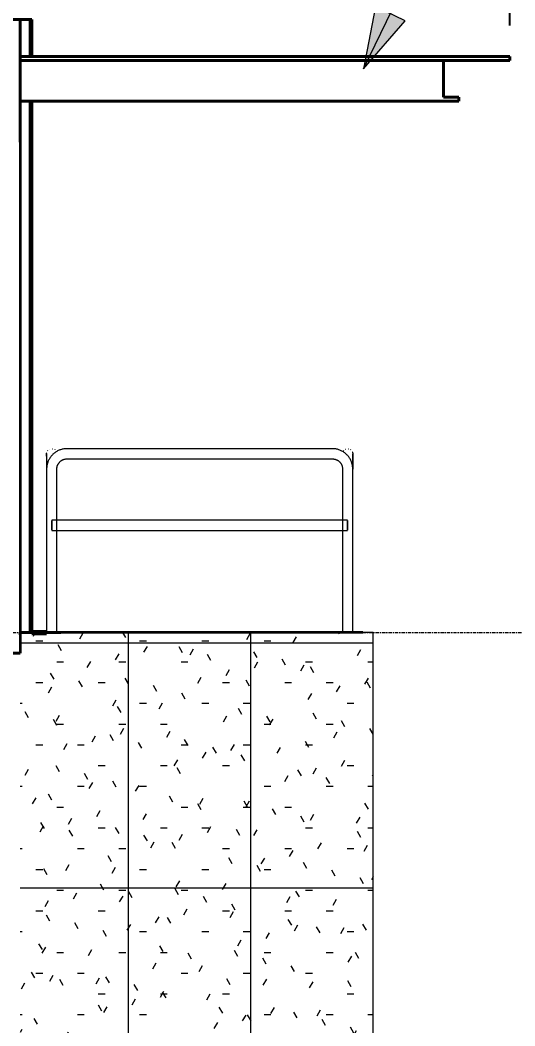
# Model space of a CAD drawing. Header units: millimetres. Extents: x -1379 to 1385823, y -4884429 to 548763.
# Drawn here: x 621983 to 624407, y -2303621 to -2298699 of the extents above; entities that cross this region are included whole.
import ezdxf

# ---------------------------------------------------------------- set-up
doc = ezdxf.new("R2010")
doc.units = ezdxf.units.MM
doc.linetypes.add('Centre', pattern=[31.75, 6.35, -4.7625, 15.875, -4.7625])
doc.layers.add('000 - D I M', color=7, linetype='Continuous')
for name, color, linetype, lineweight in [('A-AREA', 7, 'Continuous', 70), ('A-FLOR-E', 7, 'Continuous', 35), ('A-FLOR-HRAL', 7, 'Continuous', 35), ('A-FLOR-LEVL', 7, 'Continuous', 9), ('A-GENM', 7, 'Continuous', 35), ('A-GLAZ-CURT', 7, 'Continuous', 35), ('A-WALL-PATT', 7, 'Continuous', 70), ('G-ANNO-TEXT', 7, 'Continuous', 9), ('I-WALL-E', 7, 'Continuous', 50), ('S-BEAM', 7, 'Continuous', 35), ('S-STRS-E', 7, 'Continuous', 35)]:
    doc.layers.add(name, color=color, linetype=linetype, lineweight=lineweight)
doc.styles.add('Arial_2', font='arial.ttf', dxfattribs={"height": 3})
doc.dimstyles.new('DPA-DIM-3_0_T-T', dxfattribs={"dimscale": 304.8, "dimtxt": 306.07782, "dimasz": 0.656168, "dimexe": 0.656168, "dimexo": 0.0625, "dimgap": 0.164042, "dimtad": 1, "dimdec": 0, "dimzin": 0, "dimdsep": 46, "dimtxsty": 'Arial_2', "dimblk1": 'OBLIQUE', "dimblk2": 'OBLIQUE', "dimsah": 1, "dimcen": 0.09, "dimdle": 0.656168, "dimclrd": 7, "dimclre": 7, "dimclrt": 7, "dimadec": 8, "dimazin": 0, "dimtfac": 1, "dimtdec": 4, "dimtix": 1, "dimtmove": 0, "dimatfit": 3, "dimfxl": 1.312336, "dimfxlon": 1, "dimtvp": 1, "dimtolj": 1, "dimtzin": 0, "dimarcsym": 2})

# ---------------------------------------------------------------- blocks, each defined once
blk = doc.blocks.new('DPA_CP_Entrance Canopy - Entrance Canopy-5272757-IV01 - ELEVATION 4')
at = {"layer": 'A-GLAZ-CURT', "color": 7}
for p, q in [((2315647.7, 106595), (2318047.7, 106595)), ((2315647.7, 106575), (2315647.7, 106595)), ((2315647.7, 106595), (2315647.7, 106575)), ((2318047.7, 106595), (2315647.7, 106595)), ((2318047.7, 106575), (2315647.7, 106575)), ((2315647.7, 106575), (2318047.7, 106575)), ((2315647.7, 106375), (2315647.7, 106575)), ((2315647.7, 106575), (2317722.7, 106575)), ((2317722.7, 106575), (2315647.7, 106575)), ((2315647.7, 106575), (2315647.7, 106375)), ((2317722.7, 106575), (2317722.7, 106395)), ((2317722.7, 106395), (2317722.7, 106575)), ((2318047.7, 106595), (2318047.7, 106575)), ((2318047.7, 106575), (2318047.7, 106595)), ((2317797.7, 106375), (2315647.7, 106375)), ((2315647.7, 106375), (2317797.7, 106375)), ((2317722.7, 106395), (2317797.7, 106395)), ((2317797.7, 106395), (2317722.7, 106395)), ((2317797.7, 106395), (2317797.7, 106375)), ((2317797.7, 106375), (2317797.7, 106395))]:
    blk.add_line(p, q, dxfattribs=at)
blk = doc.blocks.new('DPA_CP_Entrance Canopy - Entrance Canopy-4067023-IV01 - ELEVATION 4')
at = {"layer": 'A-GLAZ-CURT', "color": 7}
for p, q in [((2315647.7, 106595), (2318047.7, 106595)), ((2315647.7, 106575), (2315647.7, 106595)), ((2315647.7, 106595), (2315647.7, 106575)), ((2318047.7, 106595), (2315647.7, 106595)), ((2318047.7, 106575), (2315647.7, 106575)), ((2315647.7, 106575), (2318047.7, 106575)), ((2315647.7, 106375), (2315647.7, 106575)), ((2315647.7, 106575), (2317722.7, 106575)), ((2317722.7, 106575), (2315647.7, 106575)), ((2315647.7, 106575), (2315647.7, 106375)), ((2317722.7, 106575), (2317722.7, 106395)), ((2317722.7, 106395), (2317722.7, 106575)), ((2318047.7, 106595), (2318047.7, 106575)), ((2318047.7, 106575), (2318047.7, 106595)), ((2317797.7, 106375), (2315647.7, 106375)), ((2315647.7, 106375), (2317797.7, 106375)), ((2317722.7, 106395), (2317797.7, 106395)), ((2317797.7, 106395), (2317722.7, 106395)), ((2317797.7, 106395), (2317797.7, 106375)), ((2317797.7, 106375), (2317797.7, 106395))]:
    blk.add_line(p, q, dxfattribs=at)
blk = doc.blocks.new('Top Rail Type - Top Rail_Internal_-4728313-IV01 - ELEVATION 4')
at = {"layer": 'A-FLOR-HRAL', "color": 7, "lineweight": 9}
for p, q in [((2315782.7, 104664.9), (2315783.3, 104665.7)), ((2315792.7, 104672.9), (2315793.7, 104673.3)), ((2315805.4, 104674.9), (2315806.4, 104674.7)), ((2315817.4, 104670.2), (2315818.2, 104669.6)), ((2315777.7, 104638.6), (2315777.7, 104575)), ((2315778.6, 103775), (2315802.7, 103775)), ((2315802.7, 103775), (2315778.6, 103775)), ((2315803.4, 103775), (2315826.9, 103775)), ((2315826.9, 103775), (2315803.4, 103775))]:
    blk.add_line(p, q, dxfattribs=at)
at = {"layer": 'A-FLOR-HRAL', "color": 7, "lineweight": 9, "flags": 128}
for points in [[(2315777.7, 104650), (2315777.7, 104651), (2315777.8, 104652), (2315777.9, 104653), (2315778, 104654)], [(2315777.7, 104646.2), (2315777.7, 104647.1), (2315777.7, 104647.9), (2315777.7, 104648.5), (2315777.7, 104649.1), (2315777.7, 104649.5), (2315777.7, 104649.8), (2315777.7, 104649.9), (2315777.7, 104650)], [(2315777.7, 104650), (2315777.7, 104649.9), (2315777.7, 104649.8), (2315777.7, 104649.5), (2315777.7, 104649), (2315777.7, 104648.5), (2315777.7, 104647.9), (2315777.7, 104647.1), (2315777.7, 104646.2), (2315777.7, 104645.2), (2315777.7, 104644.1), (2315777.7, 104642.9), (2315777.7, 104641.5), (2315777.7, 104640.1), (2315777.7, 104638.5), (2315777.7, 104636.9), (2315777.7, 104635.2), (2315777.7, 104633.3), (2315777.7, 104631.4), (2315777.7, 104629.4), (2315777.7, 104627.3), (2315777.7, 104625.1), (2315777.7, 104622.8), (2315777.7, 104620.4), (2315777.7, 104618), (2315777.7, 104615.5), (2315777.7, 104613), (2315777.7, 104610.3), (2315777.7, 104607.7), (2315777.7, 104605), (2315777.7, 104602.2), (2315777.7, 104599.4), (2315777.7, 104596.5), (2315777.7, 104593.6), (2315777.7, 104590.7), (2315777.7, 104587.7), (2315777.7, 104584.8), (2315777.7, 104581.8), (2315777.7, 104578.8), (2315777.7, 104575.8)], [(2315777.7, 104638.6), (2315777.7, 104640.1), (2315777.7, 104641.6), (2315777.7, 104642.9), (2315777.7, 104644.1)]]:
    blk.add_lwpolyline(points, dxfattribs=at)
blk = doc.blocks.new('DRAINAGE CHANNELS_175 - 3p-5719656-IV01 - ELEVATION 4')
at = {"layer": 'A-GENM', "color": 7}
for p, q in [((2315647.7, 103775), (2315847.7, 103775)), ((2315847.7, 103775), (2315647.7, 103775)), ((2315647.7, 103775), (2315647.7, 103764)), ((2315647.7, 103764), (2315647.7, 103775)), ((2315692.7, 103775), (2315689.1, 103775)), ((2315689.1, 103775), (2315692.7, 103775)), ((2315692.7, 103775), (2315689.1, 103775)), ((2315689.1, 103775), (2315692.7, 103775)), ((2315692.7, 103775), (2315689.1, 103775)), ((2315689.1, 103775), (2315692.7, 103775)), ((2315692.7, 103775), (2315689.1, 103775)), ((2315689.1, 103775), (2315692.7, 103775)), ((2315692.7, 103775), (2315689.1, 103775)), ((2315689.1, 103775), (2315692.7, 103775)), ((2315692.7, 103775), (2315689.1, 103775)), ((2315689.1, 103775), (2315692.7, 103775)), ((2315692.7, 103775), (2315689.1, 103775)), ((2315689.1, 103775), (2315692.7, 103775)), ((2315692.7, 103775), (2315689.1, 103775)), ((2315689.1, 103775), (2315692.7, 103775)), ((2315692.7, 103775), (2315689.1, 103775)), ((2315689.1, 103775), (2315692.7, 103775)), ((2315692.7, 103775), (2315689.1, 103775)), ((2315689.1, 103775), (2315692.7, 103775)), ((2315692.7, 103775), (2315689.1, 103775)), ((2315689.1, 103775), (2315692.7, 103775)), ((2315692.7, 103775), (2315689.1, 103775)), ((2315689.1, 103775), (2315692.7, 103775)), ((2315692.7, 103775), (2315689.1, 103775)), ((2315689.1, 103775), (2315692.7, 103775)), ((2315692.7, 103775), (2315689.1, 103775)), ((2315689.1, 103775), (2315692.7, 103775)), ((2315692.7, 103775), (2315689.1, 103775)), ((2315689.1, 103775), (2315692.7, 103775)), ((2315692.7, 103775), (2315689.1, 103775)), ((2315689.1, 103775), (2315692.7, 103775)), ((2315692.7, 103775), (2315689.1, 103775)), ((2315689.1, 103775), (2315692.7, 103775)), ((2315692.7, 103775), (2315689.1, 103775)), ((2315689.1, 103775), (2315692.7, 103775)), ((2315697.7, 103775), (2315693.7, 103775)), ((2315693.7, 103775), (2315697.7, 103775)), ((2315697.7, 103775), (2315693.7, 103775)), ((2315693.7, 103775), (2315697.7, 103775)), ((2315697.7, 103775), (2315693.7, 103775)), ((2315693.7, 103775), (2315697.7, 103775)), ((2315697.7, 103775), (2315693.7, 103775)), ((2315693.7, 103775), (2315697.7, 103775)), ((2315697.7, 103775), (2315693.7, 103775)), ((2315693.7, 103775), (2315697.7, 103775)), ((2315697.7, 103775), (2315693.7, 103775)), ((2315693.7, 103775), (2315697.7, 103775)), ((2315697.7, 103775), (2315693.7, 103775)), ((2315693.7, 103775), (2315697.7, 103775)), ((2315697.7, 103775), (2315693.7, 103775)), ((2315693.7, 103775), (2315697.7, 103775)), ((2315697.7, 103775), (2315693.7, 103775)), ((2315693.7, 103775), (2315697.7, 103775)), ((2315697.7, 103775), (2315693.7, 103775)), ((2315693.7, 103775), (2315697.7, 103775)), ((2315697.7, 103775), (2315693.7, 103775)), ((2315693.7, 103775), (2315697.7, 103775)), ((2315697.7, 103775), (2315693.7, 103775)), ((2315693.7, 103775), (2315697.7, 103775)), ((2315697.7, 103775), (2315693.7, 103775)), ((2315693.7, 103775), (2315697.7, 103775)), ((2315697.7, 103775), (2315693.7, 103775)), ((2315693.7, 103775), (2315697.7, 103775)), ((2315697.7, 103775), (2315693.7, 103775)), ((2315693.7, 103775), (2315697.7, 103775)), ((2315697.7, 103775), (2315693.7, 103775)), ((2315693.7, 103775), (2315697.7, 103775)), ((2315697.7, 103775), (2315693.7, 103775)), ((2315693.7, 103775), (2315697.7, 103775)), ((2315697.7, 103775), (2315693.7, 103775)), ((2315693.7, 103775), (2315697.7, 103775)), ((2315697.7, 103775), (2315700.3, 103775)), ((2315700.3, 103775), (2315697.7, 103775)), ((2315697.7, 103775), (2315700.3, 103775)), ((2315700.3, 103775), (2315697.7, 103775)), ((2315697.7, 103775), (2315700.3, 103775)), ((2315700.3, 103775), (2315697.7, 103775)), ((2315697.7, 103775), (2315700.3, 103775)), ((2315700.3, 103775), (2315697.7, 103775)), ((2315697.7, 103775), (2315700.3, 103775)), ((2315700.3, 103775), (2315697.7, 103775)), ((2315697.7, 103775), (2315700.3, 103775)), ((2315700.3, 103775), (2315697.7, 103775)), ((2315697.7, 103775), (2315700.3, 103775)), ((2315700.3, 103775), (2315697.7, 103775)), ((2315697.7, 103775), (2315700.3, 103775)), ((2315700.3, 103775), (2315697.7, 103775)), ((2315697.7, 103775), (2315700.3, 103775)), ((2315700.3, 103775), (2315697.7, 103775)), ((2315697.7, 103775), (2315700.3, 103775)), ((2315700.3, 103775), (2315697.7, 103775)), ((2315697.7, 103775), (2315700.3, 103775)), ((2315700.3, 103775), (2315697.7, 103775)), ((2315697.7, 103775), (2315700.3, 103775)), ((2315700.3, 103775), (2315697.7, 103775)), ((2315697.7, 103775), (2315700.3, 103775)), ((2315700.3, 103775), (2315697.7, 103775)), ((2315697.7, 103775), (2315700.3, 103775)), ((2315700.3, 103775), (2315697.7, 103775)), ((2315697.7, 103775), (2315700.3, 103775)), ((2315700.3, 103775), (2315697.7, 103775)), ((2315697.7, 103775), (2315700.3, 103775)), ((2315700.3, 103775), (2315697.7, 103775)), ((2315697.7, 103775), (2315700.3, 103775)), ((2315700.3, 103775), (2315697.7, 103775)), ((2315697.7, 103775), (2315700.3, 103775)), ((2315700.3, 103775), (2315697.7, 103775)), ((2315701.3, 103775), (2315706.4, 103775)), ((2315706.4, 103775), (2315701.3, 103775)), ((2315701.3, 103775), (2315706.4, 103775)), ((2315706.4, 103775), (2315701.3, 103775)), ((2315701.3, 103775), (2315706.4, 103775)), ((2315706.4, 103775), (2315701.3, 103775)), ((2315701.3, 103775), (2315706.4, 103775)), ((2315706.4, 103775), (2315701.3, 103775)), ((2315701.3, 103775), (2315706.4, 103775)), ((2315706.4, 103775), (2315701.3, 103775)), ((2315701.3, 103775), (2315706.4, 103775)), ((2315706.4, 103775), (2315701.3, 103775)), ((2315701.3, 103775), (2315706.4, 103775)), ((2315706.4, 103775), (2315701.3, 103775)), ((2315701.3, 103775), (2315706.4, 103775)), ((2315706.4, 103775), (2315701.3, 103775)), ((2315701.3, 103775), (2315706.4, 103775)), ((2315706.4, 103775), (2315701.3, 103775)), ((2315701.3, 103775), (2315706.4, 103775)), ((2315706.4, 103775), (2315701.3, 103775)), ((2315701.3, 103775), (2315706.4, 103775)), ((2315706.4, 103775), (2315701.3, 103775)), ((2315701.3, 103775), (2315706.4, 103775)), ((2315706.4, 103775), (2315701.3, 103775)), ((2315701.3, 103775), (2315706.4, 103775)), ((2315706.4, 103775), (2315701.3, 103775)), ((2315701.3, 103775), (2315706.4, 103775)), ((2315706.4, 103775), (2315701.3, 103775)), ((2315701.3, 103775), (2315706.4, 103775)), ((2315706.4, 103775), (2315701.3, 103775)), ((2315701.3, 103775), (2315706.4, 103775)), ((2315706.4, 103775), (2315701.3, 103775)), ((2315701.3, 103775), (2315706.4, 103775)), ((2315706.4, 103775), (2315701.3, 103775)), ((2315701.3, 103775), (2315706.4, 103775)), ((2315706.4, 103775), (2315701.3, 103775)), ((2315792, 103775), (2315789.1, 103775)), ((2315789.1, 103775), (2315792, 103775)), ((2315792, 103775), (2315789.1, 103775)), ((2315789.1, 103775), (2315792, 103775)), ((2315792, 103775), (2315789.1, 103775)), ((2315789.1, 103775), (2315792, 103775)), ((2315792, 103775), (2315789.1, 103775)), ((2315789.1, 103775), (2315792, 103775)), ((2315792, 103775), (2315789.1, 103775)), ((2315789.1, 103775), (2315792, 103775)), ((2315792, 103775), (2315789.1, 103775)), ((2315789.1, 103775), (2315792, 103775)), ((2315792, 103775), (2315789.1, 103775)), ((2315789.1, 103775), (2315792, 103775)), ((2315792, 103775), (2315789.1, 103775)), ((2315789.1, 103775), (2315792, 103775)), ((2315792, 103775), (2315789.1, 103775)), ((2315789.1, 103775), (2315792, 103775)), ((2315792, 103775), (2315789.1, 103775)), ((2315789.1, 103775), (2315792, 103775)), ((2315792, 103775), (2315789.1, 103775)), ((2315789.1, 103775), (2315792, 103775)), ((2315792, 103775), (2315789.1, 103775)), ((2315789.1, 103775), (2315792, 103775)), ((2315792, 103775), (2315789.1, 103775)), ((2315789.1, 103775), (2315792, 103775)), ((2315792, 103775), (2315789.1, 103775)), ((2315789.1, 103775), (2315792, 103775)), ((2315792, 103775), (2315789.1, 103775)), ((2315789.1, 103775), (2315792, 103775)), ((2315792, 103775), (2315789.1, 103775)), ((2315789.1, 103775), (2315792, 103775)), ((2315792, 103775), (2315789.1, 103775)), ((2315789.1, 103775), (2315792, 103775)), ((2315792, 103775), (2315789.1, 103775)), ((2315789.1, 103775), (2315792, 103775)), ((2315797.7, 103775), (2315792.7, 103775)), ((2315792.7, 103775), (2315797.7, 103775)), ((2315797.7, 103775), (2315792.7, 103775)), ((2315792.7, 103775), (2315797.7, 103775)), ((2315797.7, 103775), (2315792.7, 103775)), ((2315792.7, 103775), (2315797.7, 103775)), ((2315797.7, 103775), (2315792.7, 103775)), ((2315792.7, 103775), (2315797.7, 103775)), ((2315797.7, 103775), (2315792.7, 103775)), ((2315792.7, 103775), (2315797.7, 103775)), ((2315797.7, 103775), (2315792.7, 103775)), ((2315792.7, 103775), (2315797.7, 103775)), ((2315797.7, 103775), (2315792.7, 103775)), ((2315792.7, 103775), (2315797.7, 103775)), ((2315797.7, 103775), (2315792.7, 103775)), ((2315792.7, 103775), (2315797.7, 103775)), ((2315797.7, 103775), (2315792.7, 103775)), ((2315792.7, 103775), (2315797.7, 103775)), ((2315797.7, 103775), (2315792.7, 103775)), ((2315792.7, 103775), (2315797.7, 103775)), ((2315797.7, 103775), (2315792.7, 103775)), ((2315792.7, 103775), (2315797.7, 103775)), ((2315797.7, 103775), (2315792.7, 103775)), ((2315792.7, 103775), (2315797.7, 103775)), ((2315797.7, 103775), (2315792.7, 103775)), ((2315792.7, 103775), (2315797.7, 103775)), ((2315797.7, 103775), (2315792.7, 103775)), ((2315792.7, 103775), (2315797.7, 103775)), ((2315797.7, 103775), (2315792.7, 103775)), ((2315792.7, 103775), (2315797.7, 103775)), ((2315797.7, 103775), (2315792.7, 103775)), ((2315792.7, 103775), (2315797.7, 103775)), ((2315797.7, 103775), (2315792.7, 103775)), ((2315792.7, 103775), (2315797.7, 103775)), ((2315797.7, 103775), (2315792.7, 103775)), ((2315792.7, 103775), (2315797.7, 103775)), ((2315797.7, 103775), (2315799.6, 103775)), ((2315799.6, 103775), (2315797.7, 103775)), ((2315797.7, 103775), (2315799.6, 103775)), ((2315799.6, 103775), (2315797.7, 103775)), ((2315797.7, 103775), (2315799.6, 103775)), ((2315799.6, 103775), (2315797.7, 103775)), ((2315797.7, 103775), (2315799.6, 103775)), ((2315799.6, 103775), (2315797.7, 103775)), ((2315797.7, 103775), (2315799.6, 103775)), ((2315799.6, 103775), (2315797.7, 103775)), ((2315797.7, 103775), (2315799.6, 103775)), ((2315799.6, 103775), (2315797.7, 103775)), ((2315797.7, 103775), (2315799.6, 103775)), ((2315799.6, 103775), (2315797.7, 103775)), ((2315797.7, 103775), (2315799.6, 103775)), ((2315799.6, 103775), (2315797.7, 103775)), ((2315797.7, 103775), (2315799.6, 103775)), ((2315799.6, 103775), (2315797.7, 103775)), ((2315797.7, 103775), (2315799.6, 103775)), ((2315799.6, 103775), (2315797.7, 103775)), ((2315797.7, 103775), (2315799.6, 103775)), ((2315799.6, 103775), (2315797.7, 103775)), ((2315797.7, 103775), (2315799.6, 103775)), ((2315799.6, 103775), (2315797.7, 103775)), ((2315797.7, 103775), (2315799.6, 103775)), ((2315799.6, 103775), (2315797.7, 103775)), ((2315797.7, 103775), (2315799.6, 103775)), ((2315799.6, 103775), (2315797.7, 103775)), ((2315797.7, 103775), (2315799.6, 103775)), ((2315799.6, 103775), (2315797.7, 103775)), ((2315797.7, 103775), (2315799.6, 103775)), ((2315799.6, 103775), (2315797.7, 103775)), ((2315797.7, 103775), (2315799.6, 103775)), ((2315799.6, 103775), (2315797.7, 103775)), ((2315797.7, 103775), (2315799.6, 103775)), ((2315799.6, 103775), (2315797.7, 103775)), ((2315800.3, 103775), (2315802.7, 103775)), ((2315802.7, 103775), (2315800.3, 103775)), ((2315800.3, 103775), (2315802.7, 103775)), ((2315802.7, 103775), (2315800.3, 103775)), ((2315800.3, 103775), (2315802.7, 103775)), ((2315802.7, 103775), (2315800.3, 103775)), ((2315800.3, 103775), (2315802.7, 103775)), ((2315802.7, 103775), (2315800.3, 103775)), ((2315800.3, 103775), (2315802.7, 103775)), ((2315802.7, 103775), (2315800.3, 103775)), ((2315800.3, 103775), (2315802.7, 103775)), ((2315802.7, 103775), (2315800.3, 103775)), ((2315800.3, 103775), (2315802.7, 103775)), ((2315802.7, 103775), (2315800.3, 103775)), ((2315800.3, 103775), (2315802.7, 103775)), ((2315802.7, 103775), (2315800.3, 103775)), ((2315800.3, 103775), (2315802.7, 103775)), ((2315802.7, 103775), (2315800.3, 103775)), ((2315800.3, 103775), (2315802.7, 103775)), ((2315802.7, 103775), (2315800.3, 103775)), ((2315800.3, 103775), (2315802.7, 103775)), ((2315802.7, 103775), (2315800.3, 103775)), ((2315800.3, 103775), (2315802.7, 103775)), ((2315802.7, 103775), (2315800.3, 103775)), ((2315800.3, 103775), (2315802.7, 103775)), ((2315802.7, 103775), (2315800.3, 103775)), ((2315800.3, 103775), (2315802.7, 103775)), ((2315802.7, 103775), (2315800.3, 103775)), ((2315800.3, 103775), (2315802.7, 103775)), ((2315802.7, 103775), (2315800.3, 103775)), ((2315800.3, 103775), (2315802.7, 103775)), ((2315802.7, 103775), (2315800.3, 103775)), ((2315800.3, 103775), (2315802.7, 103775)), ((2315802.7, 103775), (2315800.3, 103775)), ((2315800.3, 103775), (2315802.7, 103775)), ((2315802.7, 103775), (2315800.3, 103775)), ((2315803.4, 103775), (2315806.4, 103775)), ((2315806.4, 103775), (2315803.4, 103775)), ((2315803.4, 103775), (2315806.4, 103775)), ((2315806.4, 103775), (2315803.4, 103775)), ((2315803.4, 103775), (2315806.4, 103775)), ((2315806.4, 103775), (2315803.4, 103775)), ((2315803.4, 103775), (2315806.4, 103775)), ((2315806.4, 103775), (2315803.4, 103775)), ((2315803.4, 103775), (2315806.4, 103775)), ((2315806.4, 103775), (2315803.4, 103775)), ((2315803.4, 103775), (2315806.4, 103775)), ((2315806.4, 103775), (2315803.4, 103775)), ((2315803.4, 103775), (2315806.4, 103775)), ((2315806.4, 103775), (2315803.4, 103775)), ((2315803.4, 103775), (2315806.4, 103775)), ((2315806.4, 103775), (2315803.4, 103775)), ((2315803.4, 103775), (2315806.4, 103775)), ((2315806.4, 103775), (2315803.4, 103775)), ((2315803.4, 103775), (2315806.4, 103775)), ((2315806.4, 103775), (2315803.4, 103775)), ((2315803.4, 103775), (2315806.4, 103775)), ((2315806.4, 103775), (2315803.4, 103775)), ((2315803.4, 103775), (2315806.4, 103775)), ((2315806.4, 103775), (2315803.4, 103775)), ((2315803.4, 103775), (2315806.4, 103775)), ((2315806.4, 103775), (2315803.4, 103775)), ((2315803.4, 103775), (2315806.4, 103775)), ((2315806.4, 103775), (2315803.4, 103775)), ((2315803.4, 103775), (2315806.4, 103775)), ((2315806.4, 103775), (2315803.4, 103775)), ((2315803.4, 103775), (2315806.4, 103775)), ((2315806.4, 103775), (2315803.4, 103775)), ((2315803.4, 103775), (2315806.4, 103775)), ((2315806.4, 103775), (2315803.4, 103775)), ((2315803.4, 103775), (2315806.4, 103775)), ((2315806.4, 103775), (2315803.4, 103775))]:
    blk.add_line(p, q, dxfattribs=at)
blk = doc.blocks.new('Top Rail Type - Top Rail_Internal_-5281459-IV01 - ELEVATION 4')
at = {"layer": 'A-FLOR-HRAL', "color": 7, "lineweight": 9}
for p, q in [((2317177.7, 104675), (2315877.7, 104675)), ((2315877.7, 104625), (2317177.7, 104625)), ((2315777.7, 104575), (2315777.7, 103775)), ((2315827.7, 103775), (2315827.7, 104575)), ((2317227.7, 104575), (2317227.7, 103775)), ((2317277.7, 103775), (2317277.7, 104575)), ((2315802.7, 103775), (2315778.6, 103775)), ((2315778.6, 103775), (2315802.7, 103775)), ((2315803.4, 103775), (2315826.8, 103775)), ((2315826.8, 103775), (2315803.4, 103775)), ((2317252.7, 103775), (2317228.6, 103775)), ((2317228.6, 103775), (2317252.7, 103775)), ((2317252.7, 103775), (2317259.2, 103775)), ((2317259.2, 103775), (2317252.7, 103775)), ((2317259.3, 103775), (2317276.8, 103775)), ((2317276.8, 103775), (2317259.3, 103775))]:
    blk.add_line(p, q, dxfattribs=at)
at = {"layer": 'A-FLOR-HRAL', "color": 7, "lineweight": 9, "flags": 128}
for points in [[(2315877.7, 104675), (2315873.7, 104674.9), (2315869.7, 104674.7), (2315865.7, 104674.3), (2315861.8, 104673.7), (2315857.8, 104673), (2315853.9, 104672.1), (2315850.1, 104671.1), (2315846.2, 104669.9), (2315842.5, 104668.6), (2315838.8, 104667.1), (2315835.1, 104665.5), (2315831.5, 104663.7), (2315828, 104661.8), (2315824.6, 104659.7), (2315821.2, 104657.5), (2315818, 104655.2), (2315814.8, 104652.8), (2315811.8, 104650.2), (2315808.8, 104647.5), (2315806, 104644.7), (2315803.2, 104641.7), (2315800.6, 104638.7), (2315798.1, 104635.6), (2315795.8, 104632.4), (2315793.6, 104629), (2315791.5, 104625.6), (2315789.5, 104622.1), (2315787.7, 104618.6), (2315786, 104614.9), (2315784.5, 104611.2), (2315783.1, 104607.5), (2315781.9, 104603.7), (2315780.8, 104599.8), (2315779.9, 104595.9), (2315779.2, 104592), (2315778.6, 104588), (2315778.1, 104584.1), (2315777.8, 104580.1), (2315777.7, 104576.1), (2315777.7, 104575)], [(2317277.7, 104575), (2317277.6, 104579), (2317277.4, 104583), (2317277, 104587), (2317276.4, 104590.9), (2317275.7, 104594.9), (2317274.8, 104598.8), (2317273.8, 104602.6), (2317272.6, 104606.5), (2317271.3, 104610.2), (2317269.8, 104613.9), (2317268.2, 104617.6), (2317266.4, 104621.2), (2317264.5, 104624.7), (2317262.4, 104628.1), (2317260.2, 104631.5), (2317257.9, 104634.7), (2317255.5, 104637.9), (2317252.9, 104640.9), (2317250.2, 104643.9), (2317247.4, 104646.7), (2317244.4, 104649.5), (2317241.4, 104652.1), (2317238.3, 104654.6), (2317235.1, 104656.9), (2317231.7, 104659.1), (2317228.3, 104661.2), (2317224.8, 104663.2), (2317221.3, 104665), (2317217.6, 104666.7), (2317213.9, 104668.2), (2317210.2, 104669.6), (2317206.4, 104670.8), (2317202.5, 104671.9), (2317198.6, 104672.8), (2317194.7, 104673.5), (2317190.7, 104674.1), (2317186.8, 104674.6), (2317182.8, 104674.9), (2317178.8, 104675), (2317177.7, 104675)], [(2315827.7, 104575), (2315827.7, 104577), (2315827.9, 104579), (2315828.1, 104581), (2315828.3, 104583), (2315828.7, 104584.9), (2315829.1, 104586.9), (2315829.6, 104588.8), (2315830.2, 104590.7), (2315830.9, 104592.6), (2315831.6, 104594.5), (2315832.5, 104596.3), (2315833.4, 104598.1), (2315834.3, 104599.8), (2315835.3, 104601.6), (2315836.4, 104603.2), (2315837.6, 104604.9), (2315838.8, 104606.4), (2315840.1, 104608), (2315841.5, 104609.4), (2315842.9, 104610.9), (2315844.3, 104612.2), (2315845.8, 104613.5), (2315847.4, 104614.8), (2315849, 104616), (2315850.7, 104617.1), (2315852.4, 104618.1), (2315854.1, 104619.1), (2315855.9, 104620), (2315857.7, 104620.8), (2315859.6, 104621.6), (2315861.5, 104622.3), (2315863.4, 104622.9), (2315865.3, 104623.4), (2315867.2, 104623.9), (2315869.2, 104624.3), (2315871.2, 104624.6), (2315873.2, 104624.8), (2315875.2, 104624.9), (2315877.2, 104625), (2315877.7, 104625)], [(2317177.7, 104625), (2317179.7, 104625), (2317181.7, 104624.8), (2317183.7, 104624.6), (2317185.7, 104624.4), (2317187.6, 104624), (2317189.6, 104623.6), (2317191.5, 104623.1), (2317193.4, 104622.5), (2317195.3, 104621.8), (2317197.2, 104621.1), (2317199, 104620.2), (2317200.8, 104619.3), (2317202.5, 104618.4), (2317204.3, 104617.4), (2317205.9, 104616.3), (2317207.6, 104615.1), (2317209.1, 104613.9), (2317210.7, 104612.6), (2317212.1, 104611.2), (2317213.6, 104609.8), (2317214.9, 104608.4), (2317216.2, 104606.9), (2317217.5, 104605.3), (2317218.7, 104603.7), (2317219.8, 104602), (2317220.8, 104600.3), (2317221.8, 104598.6), (2317222.7, 104596.8), (2317223.5, 104595), (2317224.3, 104593.1), (2317225, 104591.2), (2317225.6, 104589.3), (2317226.1, 104587.4), (2317226.6, 104585.5), (2317227, 104583.5), (2317227.3, 104581.5), (2317227.5, 104579.5), (2317227.6, 104577.5), (2317227.7, 104575.5), (2317227.7, 104575)]]:
    blk.add_lwpolyline(points, dxfattribs=at)
blk = doc.blocks.new('Railing - 50mm-5777963-IV01 - ELEVATION 4')
at = {"layer": 'A-FLOR-HRAL', "color": 7, "lineweight": 9}
for p, q in [((2317277.7, 104575), (2317277.7, 104650)), ((2317277.7, 103775), (2317227.7, 103775)), ((2317227.7, 103775), (2317277.7, 103775))]:
    blk.add_line(p, q, dxfattribs=at)
blk = doc.blocks.new('Railing - Railing-5281651-IV01 - ELEVATION 4')
at = {"color": 7}
blk.add_blockref('Railing - 50mm-5777963-IV01 - ELEVATION 4', (0, 0), dxfattribs=at)
blk.add_blockref('Railing - 50mm-5777963-IV01 - ELEVATION 4', (0, 0), dxfattribs=at)
blk = doc.blocks.new('Top Rail Type - Top Rail_Internal_-5281761-IV01 - ELEVATION 4')
at = {"layer": 'A-FLOR-HRAL', "color": 7, "lineweight": 9}
for p, q in [((2317232.6, 104664.9), (2317233.3, 104665.7)), ((2317242.7, 104672.9), (2317243.6, 104673.3)), ((2317255.4, 104674.9), (2317256.4, 104674.7)), ((2317267.4, 104670.2), (2317268.2, 104669.6)), ((2317275.5, 104660.2), (2317275.9, 104659.3)), ((2317259.2, 103775), (2317228.6, 103775)), ((2317228.6, 103775), (2317259.2, 103775)), ((2317259.2, 103775), (2317228.6, 103775)), ((2317228.6, 103775), (2317259.2, 103775)), ((2317276.8, 103775), (2317259.3, 103775)), ((2317259.3, 103775), (2317276.8, 103775)), ((2317276.8, 103775), (2317259.3, 103775)), ((2317259.3, 103775), (2317276.8, 103775))]:
    blk.add_line(p, q, dxfattribs=at)
at = {"layer": 'A-FLOR-HRAL', "color": 7, "lineweight": 9, "flags": 128}
for points in [[(2317229.7, 104659.7), (2317230.1, 104660.6), (2317230.5, 104661.5)], [(2317276.9, 104656.5), (2317277.1, 104655.5), (2317277.3, 104654.5), (2317277.5, 104653.5), (2317277.6, 104652.5), (2317277.7, 104651.5), (2317277.7, 104650.5), (2317277.7, 104650)], [(2317277.7, 104575), (2317277.7, 104578), (2317277.7, 104581), (2317277.7, 104584), (2317277.7, 104586.9), (2317277.7, 104589.9), (2317277.7, 104592.8), (2317277.7, 104595.7), (2317277.7, 104598.6), (2317277.7, 104601.4), (2317277.7, 104604.2), (2317277.7, 104606.9), (2317277.7, 104609.6), (2317277.7, 104612.3), (2317277.7, 104614.8), (2317277.7, 104617.3), (2317277.7, 104619.8), (2317277.7, 104622.2), (2317277.7, 104624.5), (2317277.7, 104626.7), (2317277.7, 104628.8), (2317277.7, 104630.8), (2317277.7, 104632.8), (2317277.7, 104634.7), (2317277.7, 104636.4), (2317277.7, 104638.1), (2317277.7, 104639.7), (2317277.7, 104641.1), (2317277.7, 104642.5), (2317277.7, 104643.8), (2317277.7, 104644.9), (2317277.7, 104645.9), (2317277.7, 104646.9), (2317277.7, 104647.7), (2317277.7, 104648.3), (2317277.7, 104648.9), (2317277.7, 104649.4), (2317277.7, 104649.7), (2317277.7, 104649.9), (2317277.7, 104650), (2317277.7, 104650)], [(2317277.7, 104644.1), (2317277.7, 104642.9), (2317277.7, 104641.5), (2317277.7, 104640.1), (2317277.7, 104638.5), (2317277.7, 104636.9), (2317277.7, 104635.2), (2317277.7, 104633.3), (2317277.7, 104631.4), (2317277.7, 104629.4), (2317277.7, 104628)], [(2317277.7, 104627.3), (2317277.7, 104625.1), (2317277.7, 104622.8), (2317277.7, 104620.4), (2317277.7, 104618), (2317277.7, 104615.5), (2317277.7, 104613), (2317277.7, 104610.3), (2317277.7, 104607.7), (2317277.7, 104605), (2317277.7, 104602.2), (2317277.7, 104599.4), (2317277.7, 104596.5), (2317277.7, 104593.6), (2317277.7, 104590.7), (2317277.7, 104587.7), (2317277.7, 104584.8), (2317277.7, 104581.8), (2317277.7, 104578.8), (2317277.7, 104575.8)]]:
    blk.add_lwpolyline(points, dxfattribs=at)
blk = doc.blocks.new('Handrail Type - Handrail_Internal_-5816852-IV01 - ELEVATION 4')
at = {"layer": 'A-FLOR-HRAL', "color": 7, "lineweight": 9}
for p, q in [((2315877.7, 104325), (2315802.7, 104325)), ((2315802.7, 104300), (2315802.7, 104324.1)), ((2315802.7, 104324.1), (2315802.7, 104300)), ((2315802.7, 104300), (2315802.7, 104275.9)), ((2315802.7, 104275.9), (2315802.7, 104300)), ((2317177.7, 104325), (2315877.7, 104325)), ((2317252.7, 104325), (2317177.7, 104325)), ((2317252.7, 104317.7), (2317252.7, 104324.1)), ((2317252.7, 104324.1), (2317252.7, 104317.7)), ((2317252.7, 104300), (2317252.7, 104317.5)), ((2317252.7, 104317.5), (2317252.7, 104300)), ((2317252.7, 104300), (2317252.7, 104275.9)), ((2317252.7, 104275.9), (2317252.7, 104300)), ((2315802.7, 104275), (2315877.7, 104275)), ((2315877.7, 104275), (2317177.7, 104275)), ((2317177.7, 104275), (2317252.7, 104275))]:
    blk.add_line(p, q, dxfattribs=at)
blk = doc.blocks.new('Top Rail Type - Top Rail_Internal_-5817344-IV01 - ELEVATION 4')
at = {"layer": 'A-FLOR-HRAL', "color": 7, "lineweight": 9}
for p, q in [((2317255.4, 104674.9), (2317256.4, 104674.7)), ((2317267.4, 104670.2), (2317268.2, 104669.6)), ((2317275.5, 104660.2), (2317275.9, 104659.3)), ((2317277.7, 104575), (2317277.7, 104638.6)), ((2317228.6, 103775), (2317259.2, 103775)), ((2317259.2, 103775), (2317228.6, 103775)), ((2317259.3, 103775), (2317276.9, 103775)), ((2317276.9, 103775), (2317259.3, 103775))]:
    blk.add_line(p, q, dxfattribs=at)
at = {"layer": 'A-FLOR-HRAL', "color": 7, "lineweight": 9, "flags": 128}
for points in [[(2317276.9, 104656.5), (2317277.1, 104655.5), (2317277.3, 104654.5), (2317277.5, 104653.5), (2317277.6, 104652.5), (2317277.7, 104651.5), (2317277.7, 104650.5), (2317277.7, 104650)], [(2317277.7, 104650), (2317277.7, 104649.9), (2317277.7, 104649.8), (2317277.7, 104649.5), (2317277.7, 104649), (2317277.7, 104648.5), (2317277.7, 104647.9), (2317277.7, 104647.1), (2317277.7, 104646.2)], [(2317277.7, 104645.9), (2317277.7, 104646.9), (2317277.7, 104647.7), (2317277.7, 104648.3), (2317277.7, 104648.9), (2317277.7, 104649.4), (2317277.7, 104649.7), (2317277.7, 104649.9), (2317277.7, 104650), (2317277.7, 104650)], [(2317277.7, 104644.1), (2317277.7, 104642.9), (2317277.7, 104641.5), (2317277.7, 104640.1), (2317277.7, 104638.6)], [(2317277.7, 104628.8), (2317277.7, 104630.8), (2317277.7, 104632.8), (2317277.7, 104634.7), (2317277.7, 104636.4), (2317277.7, 104638.1), (2317277.7, 104639.7), (2317277.7, 104641.1), (2317277.7, 104642.5), (2317277.7, 104643.8)], [(2317277.7, 104612.3), (2317277.7, 104614.8), (2317277.7, 104617.3), (2317277.7, 104619.8), (2317277.7, 104622.2), (2317277.7, 104624.5), (2317277.7, 104626.7), (2317277.7, 104628)], [(2317277.7, 104595.7), (2317277.7, 104598.6), (2317277.7, 104601.4), (2317277.7, 104604.2), (2317277.7, 104606.9), (2317277.7, 104609.6), (2317277.7, 104611.6)], [(2317277.7, 104575), (2317277.7, 104578), (2317277.7, 104581), (2317277.7, 104584), (2317277.7, 104586.9), (2317277.7, 104589.9), (2317277.7, 104592.8), (2317277.7, 104595.3)]]:
    blk.add_lwpolyline(points, dxfattribs=at)
blk = doc.blocks.new('Railing - 50mm-V188-IV01 - ELEVATION 4')
at = {"layer": 'A-FLOR-HRAL', "color": 7, "lineweight": 9}
for p, q in [((2317277.7, 104650), (2317277.7, 104575)), ((2317277.7, 103775), (2317227.7, 103775)), ((2317227.7, 103775), (2317277.7, 103775))]:
    blk.add_line(p, q, dxfattribs=at)
blk = doc.blocks.new('Railing - Railing-5817447-IV01 - ELEVATION 4')
at = {"color": 7}
blk.add_blockref('Railing - 50mm-V188-IV01 - ELEVATION 4', (0, 0), dxfattribs=at)
blk.add_blockref('Railing - 50mm-V188-IV01 - ELEVATION 4', (0, 0), dxfattribs=at)
blk.add_blockref('Railing - 50mm-V188-IV01 - ELEVATION 4', (0, 0), dxfattribs=at)
blk.add_blockref('Railing - 50mm-V188-IV01 - ELEVATION 4', (0, 0), dxfattribs=at)
blk = doc.blocks.new('Top Rail Type - Top Rail_Internal_-5817452-IV01 - ELEVATION 4')
at = {"layer": 'A-FLOR-HRAL', "color": 7, "lineweight": 9}
for p, q in [((2317232.6, 104664.9), (2317233.3, 104665.7)), ((2317242.7, 104672.9), (2317243.6, 104673.3)), ((2317255.4, 104674.9), (2317256.4, 104674.7)), ((2317267.4, 104670.2), (2317268.2, 104669.6)), ((2317275.5, 104660.2), (2317275.9, 104659.3)), ((2317228.6, 103775), (2317259.2, 103775)), ((2317259.2, 103775), (2317228.6, 103775)), ((2317228.6, 103775), (2317259.2, 103775)), ((2317259.2, 103775), (2317228.6, 103775)), ((2317259.3, 103775), (2317276.8, 103775)), ((2317276.8, 103775), (2317259.3, 103775)), ((2317259.3, 103775), (2317276.8, 103775)), ((2317276.8, 103775), (2317259.3, 103775))]:
    blk.add_line(p, q, dxfattribs=at)
at = {"layer": 'A-FLOR-HRAL', "color": 7, "lineweight": 9, "flags": 128}
for points in [[(2317276.9, 104656.5), (2317277.1, 104655.5), (2317277.3, 104654.5), (2317277.5, 104653.5), (2317277.6, 104652.5), (2317277.7, 104651.5), (2317277.7, 104650.5), (2317277.7, 104650)], [(2317277.7, 104644.1), (2317277.7, 104642.9), (2317277.7, 104641.5), (2317277.7, 104640.1), (2317277.7, 104638.5), (2317277.7, 104636.9), (2317277.7, 104635.2), (2317277.7, 104633.3), (2317277.7, 104631.4), (2317277.7, 104629.4), (2317277.7, 104628)], [(2317277.7, 104628.8), (2317277.7, 104630.8), (2317277.7, 104632.8), (2317277.7, 104634.7), (2317277.7, 104636.4), (2317277.7, 104638.1), (2317277.7, 104639.7), (2317277.7, 104641.1), (2317277.7, 104642.5), (2317277.7, 104643.8)], [(2317277.7, 104612.3), (2317277.7, 104614.8), (2317277.7, 104617.3), (2317277.7, 104619.8), (2317277.7, 104622.2), (2317277.7, 104624.5), (2317277.7, 104626.7), (2317277.7, 104628)], [(2317277.7, 104627.3), (2317277.7, 104625.1), (2317277.7, 104622.8), (2317277.7, 104620.4), (2317277.7, 104618), (2317277.7, 104615.5), (2317277.7, 104613), (2317277.7, 104610.3), (2317277.7, 104607.7), (2317277.7, 104605), (2317277.7, 104602.2), (2317277.7, 104599.4), (2317277.7, 104596.5), (2317277.7, 104593.6), (2317277.7, 104590.7), (2317277.7, 104587.7), (2317277.7, 104584.8), (2317277.7, 104581.8), (2317277.7, 104578.8), (2317277.7, 104575.8)], [(2317277.7, 104595.7), (2317277.7, 104598.6), (2317277.7, 104601.4), (2317277.7, 104604.2), (2317277.7, 104606.9), (2317277.7, 104609.6), (2317277.7, 104611.6)], [(2317277.7, 104575), (2317277.7, 104578), (2317277.7, 104581), (2317277.7, 104584), (2317277.7, 104586.9), (2317277.7, 104589.9), (2317277.7, 104592.8), (2317277.7, 104595.3)]]:
    blk.add_lwpolyline(points, dxfattribs=at)
blk = doc.blocks.new('DPA_Curved type B 1 - Curved Type B-5846795-IV01 - ELEVATION 4')
at = {"layer": 'A-GLAZ-CURT', "color": 7}
for p, q in [((2315497.7, 106775), (2315647.7, 106775)), ((2315647.7, 106775), (2315497.7, 106775)), ((2315647.7, 106775), (2315697.7, 106775)), ((2315697.7, 106775), (2315647.7, 106775)), ((2315647.7, 106775), (2315647.7, 103675)), ((2315647.7, 106775), (2315647.7, 103675)), ((2315697.7, 106775), (2315697.7, 106775)), ((2315697.7, 106775), (2315697.7, 106775)), ((2315697.7, 106775), (2315697.7, 106595)), ((2315697.7, 106775), (2315697.7, 106595)), ((2315697.7, 106775), (2315697.7, 106595)), ((2315697.7, 106375), (2315697.7, 103775)), ((2315697.7, 106375), (2315697.7, 103775)), ((2315697.7, 106375), (2315697.7, 103775)), ((2315497.7, 103675), (2315497.7, 106175)), ((2315497.7, 106175), (2315497.7, 103675)), ((2315497.7, 103675), (2315647.7, 103675)), ((2315647.7, 103675), (2315497.7, 103675))]:
    blk.add_line(p, q, dxfattribs=at)
blk = doc.blocks.new('DPA_Curved type A 1 - Curved Type A-5846796-IV01 - ELEVATION 4')
at = {"layer": 'A-GLAZ-CURT', "color": 7}
for p, q in [((2315647.7, 106775), (2315497.7, 106775)), ((2315497.7, 106775), (2315647.7, 106775)), ((2315647.7, 106775), (2315697.7, 106775)), ((2315697.7, 106775), (2315647.7, 106775)), ((2315697.7, 106775), (2315697.7, 106775)), ((2315697.7, 106775), (2315697.7, 106595)), ((2315697.7, 106775), (2315697.7, 106595)), ((2315697.7, 106375), (2315697.7, 103775)), ((2315697.7, 106375), (2315697.7, 103775)), ((2315497.7, 103675), (2315497.7, 106175)), ((2315497.7, 106175), (2315497.7, 103675)), ((2315647.7, 103675), (2315497.7, 103675)), ((2315497.7, 103675), (2315647.7, 103675))]:
    blk.add_line(p, q, dxfattribs=at)
blk = doc.blocks.new('DPA_Curved type C_Left 1 - Curved Type C_Left-5848536-IV01 - ELEVATION 4')
at = {"layer": 'A-GLAZ-CURT', "color": 7}
for p, q in [((2315497.7, 106775), (2315647.7, 106775)), ((2315647.7, 106775), (2315497.7, 106775)), ((2315647.7, 106775), (2315697.7, 106775)), ((2315697.7, 106775), (2315647.7, 106775)), ((2315704.8, 106775), (2315652.8, 106775)), ((2315652.8, 106775), (2315697.7, 106775)), ((2315697.7, 106775), (2315657.4, 106775)), ((2315657.4, 106775), (2315704.8, 106775)), ((2315697.7, 106595), (2315697.7, 106775)), ((2315704.8, 106775), (2315704.8, 106595)), ((2315697.7, 103775), (2315697.7, 106375)), ((2315704.8, 106375), (2315704.8, 103775)), ((2315497.7, 103675), (2315497.7, 106175)), ((2315497.7, 106175), (2315497.7, 103675)), ((2315497.7, 103675), (2315647.7, 103675)), ((2315647.7, 103675), (2315497.7, 103675))]:
    blk.add_line(p, q, dxfattribs=at)
blk = doc.blocks.new('_Oblique')
at = {"color": 7, "linetype": 'ByBlock', "lineweight": -2}
blk.add_line((-0.5, -0.5), (0.5, 0.5), dxfattribs=at)
blk = doc.blocks.new('*D1913')
at = {"layer": '000 - D I M', "color": 7, "lineweight": -2, "transparency": 16777216}
for p, q in [((622032.8, -2297962.5), (622032.8, -2298543.5)), ((624382.8, -2298724.4), (624382.8, -2298143.5)), ((621832.8, -2298343.5), (624582.8, -2298343.5))]:
    blk.add_line(p, q, dxfattribs=at)
at = {"layer": 'Defpoints', "color": 7, "transparency": 16777216}
for p in [(622032.8, -2297943.5), (624382.8, -2298343.5), (624382.8, -2298743.5)]:
    blk.add_point(p, dxfattribs=at)
at = {"layer": '000 - D I M', "color": 7, "lineweight": -2, "transparency": 16777216, "xscale": 200, "yscale": 200, "zscale": 200, "rotation": 180}
blk.add_blockref('_Oblique', (622032.8, -2298343.5), dxfattribs=at)
at = {"layer": '000 - D I M', "color": 7, "lineweight": -2, "transparency": 16777216, "xscale": 200, "yscale": 200, "zscale": 200}
blk.add_blockref('_Oblique', (624382.8, -2298343.5), dxfattribs=at)
at = {"layer": '000 - D I M', "color": 7, "transparency": 16777216, "insert": (623207.8, -2298291.9), "char_height": 3, "width": 1107.531, "attachment_point": 5, "style": 'Arial_2'}
blk.add_mtext('\\A1;2350', dxfattribs=at)

msp = doc.modelspace()

# ---------------------------------------------------------------- hatches: boundary and pattern name
at = {"layer": 'A-WALL-PATT', "lineweight": 9}
h = msp.add_hatch(dxfattribs=at)
h.set_pattern_fill('FP_56', style=0, pattern_type=2)
h.set_pattern_definition([(0, (603264.26, -2405470.96), (406.4, 101.6), [33.528, -271.272, 33.528, -271.272, -1625.6]), (0, (603264.26, -2405470.96), (406.4, 101.6), [-609.6, 33.528, -576.072, 33.528, -271.272, -711.2]), (0, (603264.26, -2405470.96), (406.4, 101.6), [-1524, 33.528, -169.672, 33.528, -474.472]), (120, (603416.66, -2405420.16), (-291.18818, 301.15272), [33.528, -271.272, 33.528, -271.272, -1625.6]), (120, (603416.66, -2405420.16), (-291.18818, 301.15272), [-609.6, 33.528, -576.072, 33.528, -271.272, -711.2]), (120, (603416.66, -2405420.16), (-291.18818, 301.15272), [-1524, 33.528, -169.672, 33.528, -474.472]), (240, (603467.46, -2405216.96), (-115.21182, -402.75272), [33.528, -271.272, 33.528, -271.272, -1625.6]), (240, (603467.46, -2405216.96), (-115.21182, -402.75272), [-609.6, 33.528, -576.072, 33.528, -271.272, -711.2]), (240, (603467.46, -2405216.96), (-115.21182, -402.75272), [-1524, 33.528, -169.672, 33.528, -474.472])])
h.paths.add_polyline_path([(622012.8, -2304171), (622012.8, -2304146), (623712.7, -2304146), (623712.7, -2301696), (621982.8, -2301696), (621982.8, -2304171)])
h = msp.add_hatch(dxfattribs=at)
h.set_pattern_fill('FP_58', style=0, pattern_type=2)
h.set_pattern_definition([(0, (624912.7, -2306546), (0, 1200), []), (90, (624912.75, -2306545.96), (-600, 4e-14), [])])
h.paths.add_polyline_path([(622012.8, -2304171), (622012.8, -2304146), (623712.7, -2304146), (623712.7, -2301696), (621982.8, -2301696), (621982.8, -2304171)])
at = {"layer": 'G-ANNO-TEXT'}
msp.add_hatch(color=7, dxfattribs=at).paths.add_polyline_path([(623666.1, -2298936.7), (623868.8, -2298701.4), (623724, -2298631.6)])

# ---------------------------------------------------------------- linework, layer by layer
at = {"layer": 'A-AREA', "color": 7}
msp.add_line((622039.9, -2301696), (622111.9, -2301696), dxfattribs=at)
at = {"layer": 'A-FLOR-E', "color": 7, "lineweight": 9}
for p, q in [((623662.7, -2301696), (621982.8, -2301696)), ((621982.8, -2301696), (623662.7, -2301696))]:
    msp.add_line(p, q, dxfattribs=at)
at = {"layer": 'A-FLOR-LEVL', "color": 7, "linetype": 'Centre'}
msp.add_line((601234.6, -2301696), (631213.7, -2301696), dxfattribs=at)
at = {"layer": 'G-ANNO-TEXT', "color": 7}
for p, q in [((623666.1, -2298936.7), (624136.9, -2297960.6)), ((623724, -2298631.6), (623666.1, -2298936.7)), ((623868.8, -2298701.4), (623724, -2298631.6)), ((623666.1, -2298936.7), (623868.8, -2298701.4))]:
    msp.add_line(p, q, dxfattribs=at)
at = {"layer": 'I-WALL-E', "color": 7, "lineweight": 9}
for p, q in [((621982.8, -2301696), (623662.7, -2301696)), ((623712.7, -2301696), (621982.8, -2301696)), ((623712.8, -2301696), (623662.8, -2301696)), ((623712.7, -2304146), (623712.7, -2301696)), ((623712.8, -2301871), (623712.8, -2301696)), ((623712.8, -2302046), (623712.8, -2301871)), ((623712.8, -2302221), (623712.8, -2302046)), ((623712.8, -2302396), (623712.8, -2302221)), ((623712.8, -2302571), (623712.8, -2302396)), ((623712.8, -2302746), (623712.8, -2302571)), ((623712.8, -2302921), (623712.8, -2302746)), ((623712.8, -2303096), (623712.8, -2302921)), ((623712.8, -2303271), (623712.8, -2303096)), ((623712.8, -2303446), (623712.8, -2303271)), ((623712.8, -2303620.7), (623712.8, -2303446))]:
    msp.add_line(p, q, dxfattribs=at)
at = {"layer": 'S-BEAM', "color": 7}
for p, q in [((621982.8, -2299296), (621982.8, -2298696)), ((621982.8, -2298696), (621982.8, -2299296))]:
    msp.add_line(p, q, dxfattribs=at)
at = {"layer": 'S-STRS-E', "color": 7}
msp.add_line((623662.8, -2301696), (622012.8, -2301696), dxfattribs=at)
msp.add_line((623662.8, -2301696), (622012.8, -2301696), dxfattribs=at)
msp.add_line((623662.8, -2301696), (622012.8, -2301696), dxfattribs=at)
msp.add_line((623662.8, -2301696), (622012.8, -2301696), dxfattribs=at)
msp.add_line((623662.8, -2301696), (622012.8, -2301696), dxfattribs=at)
msp.add_line((623662.8, -2301696), (622012.8, -2301696), dxfattribs=at)
msp.add_line((623662.8, -2301696), (622012.8, -2301696), dxfattribs=at)

# ---------------------------------------------------------------- block references
at = {"layer": 'A-FLOR-HRAL', "color": 7, "lineweight": 9}
for name in ['Top Rail Type - Top Rail_Internal_-5281459-IV01 - ELEVATION 4', 'Top Rail Type - Top Rail_Internal_-4728313-IV01 - ELEVATION 4', 'Top Rail Type - Top Rail_Internal_-5281761-IV01 - ELEVATION 4', 'Top Rail Type - Top Rail_Internal_-5817344-IV01 - ELEVATION 4', 'Top Rail Type - Top Rail_Internal_-5817452-IV01 - ELEVATION 4', 'Handrail Type - Handrail_Internal_-5816852-IV01 - ELEVATION 4']:
    msp.add_blockref(name, (-1693665, -2405471), dxfattribs=at)
at = {"layer": 'A-FLOR-HRAL', "color": 7}
for name in ['Railing - Railing-5281651-IV01 - ELEVATION 4', 'Railing - Railing-5817447-IV01 - ELEVATION 4']:
    msp.add_blockref(name, (-1693665, -2405471), dxfattribs=at)
at = {"layer": 'A-GENM', "color": 7}
msp.add_blockref('DRAINAGE CHANNELS_175 - 3p-5719656-IV01 - ELEVATION 4', (-1693665, -2405471), dxfattribs=at)
at = {"layer": 'A-GLAZ-CURT', "color": 7}
for name in ['DPA_Curved type B 1 - Curved Type B-5846795-IV01 - ELEVATION 4', 'DPA_Curved type A 1 - Curved Type A-5846796-IV01 - ELEVATION 4', 'DPA_Curved type C_Left 1 - Curved Type C_Left-5848536-IV01 - ELEVATION 4', 'DPA_CP_Entrance Canopy - Entrance Canopy-5272757-IV01 - ELEVATION 4', 'DPA_CP_Entrance Canopy - Entrance Canopy-4067023-IV01 - ELEVATION 4', 'DPA_CP_Entrance Canopy - Entrance Canopy-4067023-IV01 - ELEVATION 4', 'DPA_CP_Entrance Canopy - Entrance Canopy-4067023-IV01 - ELEVATION 4', 'DPA_CP_Entrance Canopy - Entrance Canopy-4067023-IV01 - ELEVATION 4', 'DPA_CP_Entrance Canopy - Entrance Canopy-4067023-IV01 - ELEVATION 4', 'DPA_CP_Entrance Canopy - Entrance Canopy-4067023-IV01 - ELEVATION 4', 'DPA_CP_Entrance Canopy - Entrance Canopy-4067023-IV01 - ELEVATION 4']:
    msp.add_blockref(name, (-1693665, -2405471), dxfattribs=at)

# ---------------------------------------------------------------- dimensions: what is measured, and where the dimension line sits
at = {"layer": '000 - D I M', "color": 7}
dim = msp.add_linear_dim(base=(624382.8, -2298343.5), p1=(622032.8, -2297943.5), p2=(624382.8, -2298743.5), dimstyle='DPA-DIM-3_0_T-T', override={"dimpost": '<>', "dimclrd": 7, "dimclre": 7, "dimclrt": 7, "dimfxl": 2482.438317}, dxfattribs=at)
dim.commit()
dim.dimension.update_dxf_attribs({"geometry": '*D1913', "text_midpoint": (623207.8, -2298291.9)})

doc.saveas('drawing.dxf')
